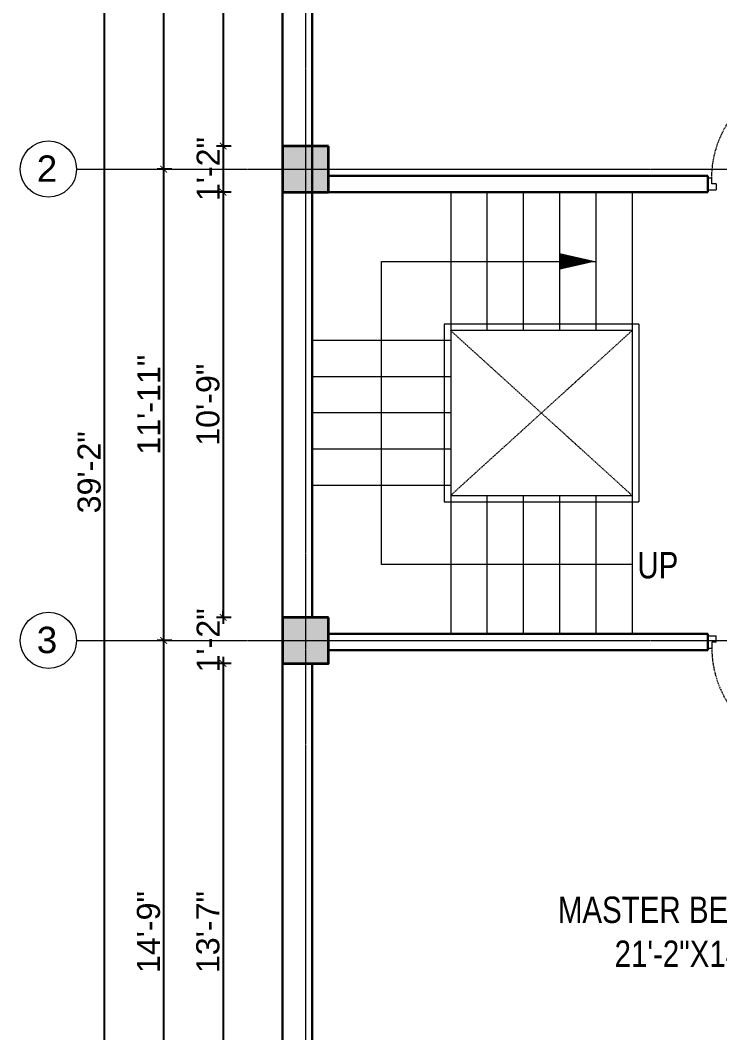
# Model space of a CAD drawing. Header units: inches. Extents: x 94382 to 101671, y 6219 to 10323.
# Drawn here: x 96480.1 to 96692.2, y 8490.7 to 8797.9 of the extents above; entities that cross this region are included whole.
import ezdxf

# ---------------------------------------------------------------- set-up
doc = ezdxf.new("R2010")
doc.units = ezdxf.units.IN
doc.header["$MEASUREMENT"] = 0
doc.linetypes.add('CENTER', pattern=[2, 1.25, -0.25, 0.25, -0.25])
doc.linetypes.add('HIDDEN', pattern=[0.375, 0.25, -0.125])
for name, color, linetype, lineweight in [('Annotations-Bold.w', 2, 'Continuous', 13), ('COLOUM', 3, 'Continuous', 35), ('DIM-2', 4, 'Continuous', 20), ('Door-Window.w', 4, 'Continuous', 15), ('HA', 254, 'Continuous', 9), ('stair', 6, 'Continuous', 5), ('wall', 240, 'Continuous', 30)]:
    doc.layers.add(name, color=color, linetype=linetype, lineweight=lineweight)
doc.styles.add('ARAIL', font='arial.ttf')
doc.styles.add('DIM', font='arial.ttf', dxfattribs={"width": 0.8})
doc.dimstyles.new('8 inch dim', dxfattribs={"dimtxt": 7, "dimasz": 2, "dimexe": 2, "dimexo": 1, "dimgap": 1, "dimtad": 1, "dimdec": 0, "dimzin": 3, "dimdsep": 46, "dimlunit": 4, "dimtxsty": 'ARAIL', "dimblk": 'ARCHTICK', "dimcen": 0.09, "dimdle": 2, "dimadec": 0, "dimazin": 0, "dimtfac": 1, "dimtdec": 0, "dimtix": 1, "dimtofl": 0, "dimtmove": 1, "dimatfit": 3, "dimldrblk": 'ARCHTICK', "dimfxlon": 1, "dimtolj": 1, "dimtzin": 0, "dimarcsym": 0})

# ---------------------------------------------------------------- blocks, each defined once
blk = doc.blocks.new('column 14')
at = {"layer": 'COLOUM'}
h = blk.add_hatch(color=256, dxfattribs=at)
h.dxf.hatch_style = 1
h.paths.add_polyline_path([(7, 7), (-7, 7), (-7, -7), (7, -7)])
blk.add_lwpolyline([(7, 7), (7, -7), (-7, -7), (-7, 7)], close=True, dxfattribs=at)
blk = doc.blocks.new('*U9')
at = {"layer": 'Door-Window.w', "ltscale": 3}
for p, q in [((11067.44, 10097.93), (11092.24, 10116.76)), ((11068.18, 10096.96), (11093, 10115.8)), ((11092.24, 10116.76), (11093, 10115.8)), ((11063.03, 10097.66), (11065.96, 10099.89)), ((11065.96, 10099.89), (11067.44, 10097.93)), ((11065.25, 10094.74), (11063.03, 10097.66)), ((11065.97, 10096.82), (11067.44, 10097.93)), ((11066.71, 10095.85), (11065.97, 10096.82)), ((11067.44, 10097.93), (11068.18, 10096.96)), ((11066.71, 10095.85), (11065.25, 10094.74)), ((11084.8, 10072.06), (11083.33, 10070.95)), ((11084.8, 10072.06), (11085.54, 10071.08)), ((11085.54, 10071.08), (11087, 10072.19)), ((11087.74, 10071.22), (11087, 10072.19)), ((11084.81, 10068.99), (11083.33, 10070.95)), ((11084.81, 10068.99), (11087.74, 10071.22))]:
    blk.add_line(p, q, dxfattribs=at)
at = {"layer": 'Door-Window.w', "color": 9, "linetype": 'HIDDEN', "lineweight": 18}
blk.add_arc((11068.18, 10096.96), 31.16, 307.2347, 37.1906, dxfattribs=at)
blk = doc.blocks.new('_ArchTick')
at = {"color": 0, "linetype": 'ByBlock', "const_width": 0.15}
blk.add_lwpolyline([(-0.5, -0.5), (0.5, 0.5)], dxfattribs=at)
blk = doc.blocks.new('*D225')
at = {"layer": 'Defpoints', "color": 0, "transparency": 16777216}
for p in [(96559.59, 8895.7), (96505.59, 8425.7), (96559.59, 8425.7)]:
    blk.add_point(p, dxfattribs=at)
at = {"layer": 'DIM-2', "color": 0, "lineweight": -2, "transparency": 16777216}
for p, q in [((96505.59, 8897.7), (96505.59, 8423.7)), ((96508.09, 8895.7), (96503.59, 8895.7)), ((96508.09, 8425.7), (96503.59, 8425.7))]:
    blk.add_line(p, q, dxfattribs=at)
at = {"layer": 'DIM-2', "color": 0, "lineweight": -2, "transparency": 16777216, "xscale": 2, "yscale": 2, "zscale": 2}
for p, rotation in [((96505.59, 8895.7), 90), ((96505.59, 8425.7), 270)]:
    blk.add_blockref('_ArchTick', p, dxfattribs=dict(at, rotation=rotation))
at = {"layer": 'DIM-2', "color": 0, "transparency": 16777216, "insert": (96501.01, 8660.7), "char_height": 7, "attachment_point": 5, "rotation": 90, "style": 'ARAIL'}
blk.add_mtext('\\A1;39\'-2"', dxfattribs=at)
blk = doc.blocks.new('*D201')
at = {"layer": 'Defpoints', "color": 0, "transparency": 16777216}
for p in [(96559.59, 8881.7), (96541.59, 8759.7), (96559.59, 8759.7)]:
    blk.add_point(p, dxfattribs=at)
at = {"layer": 'DIM-2', "color": 0, "lineweight": -2, "transparency": 16777216}
for p, q in [((96544.09, 8881.7), (96539.59, 8881.7)), ((96541.59, 8883.7), (96541.59, 8757.7)), ((96544.09, 8759.7), (96539.59, 8759.7))]:
    blk.add_line(p, q, dxfattribs=at)
at = {"layer": 'DIM-2', "color": 0, "lineweight": -2, "transparency": 16777216, "xscale": 2, "yscale": 2, "zscale": 2}
for p, rotation in [((96541.59, 8881.7), 90), ((96541.59, 8759.7), 270)]:
    blk.add_blockref('_ArchTick', p, dxfattribs=dict(at, rotation=rotation))
at = {"layer": 'DIM-2', "color": 0, "transparency": 16777216, "insert": (96537.01, 8820.7), "char_height": 7, "attachment_point": 5, "rotation": 90, "style": 'ARAIL'}
blk.add_mtext('\\A1;10\'-2"', dxfattribs=at)
blk = doc.blocks.new('*D202')
at = {"layer": 'Defpoints', "color": 0, "transparency": 16777216}
for p in [(96559.59, 8759.7), (96541.59, 8745.7), (96559.59, 8745.7)]:
    blk.add_point(p, dxfattribs=at)
at = {"layer": 'DIM-2', "color": 0, "lineweight": -2, "transparency": 16777216}
for p, q in [((96541.59, 8761.7), (96541.59, 8743.7)), ((96544.09, 8759.7), (96539.59, 8759.7)), ((96544.09, 8745.7), (96539.59, 8745.7))]:
    blk.add_line(p, q, dxfattribs=at)
at = {"layer": 'DIM-2', "color": 0, "lineweight": -2, "transparency": 16777216, "xscale": 2, "yscale": 2, "zscale": 2}
for p, rotation in [((96541.59, 8759.7), 90), ((96541.59, 8745.7), 270)]:
    blk.add_blockref('_ArchTick', p, dxfattribs=dict(at, rotation=rotation))
at = {"layer": 'DIM-2', "color": 0, "transparency": 16777216, "insert": (96537.07, 8752.7), "char_height": 7, "attachment_point": 5, "rotation": 90, "style": 'ARAIL'}
blk.add_mtext('\\A1;1\'-2"', dxfattribs=at)
blk = doc.blocks.new('*D203')
at = {"layer": 'Defpoints', "color": 0, "transparency": 16777216}
for p in [(96559.59, 8745.7), (96541.59, 8616.7), (96559.59, 8616.7)]:
    blk.add_point(p, dxfattribs=at)
at = {"layer": 'DIM-2', "color": 0, "lineweight": -2, "transparency": 16777216}
for p, q in [((96541.59, 8747.7), (96541.59, 8614.7)), ((96544.09, 8745.7), (96539.59, 8745.7)), ((96544.09, 8616.7), (96539.59, 8616.7))]:
    blk.add_line(p, q, dxfattribs=at)
at = {"layer": 'DIM-2', "color": 0, "lineweight": -2, "transparency": 16777216, "xscale": 2, "yscale": 2, "zscale": 2}
for p, rotation in [((96541.59, 8745.7), 90), ((96541.59, 8616.7), 270)]:
    blk.add_blockref('_ArchTick', p, dxfattribs=dict(at, rotation=rotation))
at = {"layer": 'DIM-2', "color": 0, "transparency": 16777216, "insert": (96537.01, 8681.2), "char_height": 7, "attachment_point": 5, "rotation": 90, "style": 'ARAIL'}
blk.add_mtext('\\A1;10\'-9"', dxfattribs=at)
blk = doc.blocks.new('*D204')
at = {"layer": 'Defpoints', "color": 0, "transparency": 16777216}
for p in [(96559.59, 8616.7), (96541.59, 8602.7), (96559.59, 8602.7)]:
    blk.add_point(p, dxfattribs=at)
at = {"layer": 'DIM-2', "color": 0, "lineweight": -2, "transparency": 16777216}
for p, q in [((96541.59, 8616.7), (96541.59, 8618.7)), ((96544.09, 8616.7), (96539.59, 8616.7)), ((96544.09, 8602.7), (96539.59, 8602.7)), ((96541.59, 8602.7), (96541.59, 8600.7))]:
    blk.add_line(p, q, dxfattribs=at)
at = {"layer": 'DIM-2', "color": 0, "lineweight": -2, "transparency": 16777216, "xscale": 2, "yscale": 2, "zscale": 2}
for p, rotation in [((96541.59, 8616.7), 270), ((96541.59, 8602.7), 90)]:
    blk.add_blockref('_ArchTick', p, dxfattribs=dict(at, rotation=rotation))
at = {"layer": 'DIM-2', "color": 0, "transparency": 16777216, "insert": (96537.07, 8609.7), "char_height": 7, "attachment_point": 5, "rotation": 90, "style": 'ARAIL'}
blk.add_mtext('\\A1;1\'-2"', dxfattribs=at)
blk = doc.blocks.new('*D205')
at = {"layer": 'Defpoints', "color": 0, "transparency": 16777216}
for p in [(96559.59, 8602.7), (96541.59, 8439.7), (96559.59, 8439.7)]:
    blk.add_point(p, dxfattribs=at)
at = {"layer": 'DIM-2', "color": 0, "lineweight": -2, "transparency": 16777216}
for p, q in [((96541.59, 8604.7), (96541.59, 8437.7)), ((96544.09, 8602.7), (96539.59, 8602.7)), ((96544.09, 8439.7), (96539.59, 8439.7))]:
    blk.add_line(p, q, dxfattribs=at)
at = {"layer": 'DIM-2', "color": 0, "lineweight": -2, "transparency": 16777216, "xscale": 2, "yscale": 2, "zscale": 2}
for p, rotation in [((96541.59, 8602.7), 90), ((96541.59, 8439.7), 270)]:
    blk.add_blockref('_ArchTick', p, dxfattribs=dict(at, rotation=rotation))
at = {"layer": 'DIM-2', "color": 0, "transparency": 16777216, "insert": (96537.01, 8521.2), "char_height": 7, "attachment_point": 5, "rotation": 90, "style": 'ARAIL'}
blk.add_mtext('\\A1;13\'-7"', dxfattribs=at)
blk = doc.blocks.new('*D207')
at = {"layer": 'Defpoints', "color": 0, "transparency": 16777216}
for p in [(96523.59, 8609.7), (96559.59, 8609.7), (96559.59, 8432.7)]:
    blk.add_point(p, dxfattribs=at)
at = {"layer": 'DIM-2', "color": 0, "lineweight": -2, "transparency": 16777216}
for p, q in [((96523.59, 8430.7), (96523.59, 8611.7)), ((96526.09, 8609.7), (96521.59, 8609.7)), ((96526.09, 8432.7), (96521.59, 8432.7))]:
    blk.add_line(p, q, dxfattribs=at)
at = {"layer": 'DIM-2', "color": 0, "lineweight": -2, "transparency": 16777216, "xscale": 2, "yscale": 2, "zscale": 2}
for p, rotation in [((96523.59, 8609.7), 90), ((96523.59, 8432.7), 270)]:
    blk.add_blockref('_ArchTick', p, dxfattribs=dict(at, rotation=rotation))
at = {"layer": 'DIM-2', "color": 0, "transparency": 16777216, "insert": (96519.01, 8521.2), "char_height": 7, "attachment_point": 5, "rotation": 90, "style": 'ARAIL'}
blk.add_mtext('\\A1;14\'-9"', dxfattribs=at)
blk = doc.blocks.new('*D208')
at = {"layer": 'Defpoints', "color": 0, "transparency": 16777216}
for p in [(96523.59, 8752.7), (96559.59, 8752.7), (96559.59, 8609.7)]:
    blk.add_point(p, dxfattribs=at)
at = {"layer": 'DIM-2', "color": 0, "lineweight": -2, "transparency": 16777216}
for p, q in [((96526.09, 8752.7), (96521.59, 8752.7)), ((96523.59, 8607.7), (96523.59, 8754.7)), ((96526.09, 8609.7), (96521.59, 8609.7))]:
    blk.add_line(p, q, dxfattribs=at)
at = {"layer": 'DIM-2', "color": 0, "lineweight": -2, "transparency": 16777216, "xscale": 2, "yscale": 2, "zscale": 2}
for p, rotation in [((96523.59, 8752.7), 90), ((96523.59, 8609.7), 270)]:
    blk.add_blockref('_ArchTick', p, dxfattribs=dict(at, rotation=rotation))
at = {"layer": 'DIM-2', "color": 0, "transparency": 16777216, "insert": (96519.07, 8681.2), "char_height": 7, "attachment_point": 5, "rotation": 90, "style": 'ARAIL'}
blk.add_mtext('\\A1;11\'-11"', dxfattribs=at)
blk = doc.blocks.new('*D209')
at = {"layer": 'Defpoints', "color": 0, "transparency": 16777216}
for p in [(96523.59, 8888.7), (96559.59, 8888.7), (96559.59, 8752.7)]:
    blk.add_point(p, dxfattribs=at)
at = {"layer": 'DIM-2', "color": 0, "lineweight": -2, "transparency": 16777216}
for p, q in [((96523.59, 8750.7), (96523.59, 8890.7)), ((96526.09, 8888.7), (96521.59, 8888.7)), ((96526.09, 8752.7), (96521.59, 8752.7))]:
    blk.add_line(p, q, dxfattribs=at)
at = {"layer": 'DIM-2', "color": 0, "lineweight": -2, "transparency": 16777216, "xscale": 2, "yscale": 2, "zscale": 2}
for p, rotation in [((96523.59, 8888.7), 90), ((96523.59, 8752.7), 270)]:
    blk.add_blockref('_ArchTick', p, dxfattribs=dict(at, rotation=rotation))
at = {"layer": 'DIM-2', "color": 0, "transparency": 16777216, "insert": (96519.07, 8820.7), "char_height": 7, "attachment_point": 5, "rotation": 90, "style": 'ARAIL'}
blk.add_mtext('\\A1;11\'-4"', dxfattribs=at)

msp = doc.modelspace()

# ---------------------------------------------------------------- linework, layer by layer
at = {"layer": 'Annotations-Bold.w', "linetype": 'CENTER', "ltscale": 0.3}
for p, q in [((96566.59, 9001.77), (96566.59, 8325.27)), ((96497.17, 8752.7), (96983.42, 8752.7)), ((96497.17, 8609.7), (96983.42, 8609.7))]:
    msp.add_line(p, q, dxfattribs=at)
at = {"layer": 'DIM-2'}
for centre in [(96488.64, 8752.7), (96488.64, 8609.7)]:
    msp.add_circle(centre, 8.53, dxfattribs=at)
at = {"layer": 'HA', "linetype": 'HIDDEN'}
for p, q in [((96665.59, 8703.7), (96610.59, 8653.7)), ((96665.59, 8653.7), (96610.59, 8703.7))]:
    msp.add_line(p, q, dxfattribs=at)
at = {"layer": 'HA'}
msp.add_lwpolyline([(96665.59, 8632.7), (96589.59, 8632.7), (96589.59, 8724.7), (96654.59, 8724.7)], dxfattribs=at)
msp.add_lwpolyline([(96643.59, 8724.7, 5, 0, 0), (96654.59, 8724.7, 0, 0, 0)], format="xyseb", dxfattribs=at)
at = {"layer": 'stair'}
for p, q in [((96608.59, 8705.7), (96608.59, 8651.7)), ((96667.59, 8705.7), (96608.59, 8705.7)), ((96610.59, 8703.7), (96610.59, 8653.7)), ((96665.59, 8703.7), (96610.59, 8703.7)), ((96665.59, 8703.7), (96665.59, 8611.7)), ((96667.59, 8705.7), (96667.59, 8651.7)), ((96610.59, 8700.7), (96568.59, 8700.7)), ((96610.59, 8689.7), (96568.59, 8689.7)), ((96610.59, 8678.7), (96568.59, 8678.7)), ((96610.59, 8667.7), (96568.59, 8667.7)), ((96610.59, 8656.7), (96568.59, 8656.7)), ((96610.59, 8653.7), (96665.59, 8653.7)), ((96608.59, 8651.7), (96667.59, 8651.7))]:
    msp.add_line(p, q, dxfattribs=at)
for points in [[(96610.59, 8745.7), (96610.59, 8703.7)], [(96621.59, 8745.7), (96621.59, 8703.7)], [(96632.59, 8745.7), (96632.59, 8703.7)], [(96643.59, 8745.7), (96643.59, 8703.7)], [(96654.59, 8745.7), (96654.59, 8703.7)], [(96665.59, 8745.7), (96665.59, 8703.7)], [(96610.59, 8653.7), (96610.59, 8611.7)], [(96621.59, 8653.7), (96621.59, 8611.7)], [(96632.59, 8653.7), (96632.59, 8611.7)], [(96643.59, 8653.7), (96643.59, 8611.7)], [(96654.59, 8653.7), (96654.59, 8611.7)]]:
    msp.add_lwpolyline(points, dxfattribs=at)
at = {"layer": 'wall'}
for p, q in [((96559.59, 8881.7), (96559.59, 8616.7)), ((96568.59, 8881.7), (96568.59, 8616.7)), ((96573.59, 8750.7), (96688.59, 8750.7)), ((96688.59, 8750.7), (96688.59, 8745.7)), ((96573.59, 8745.7), (96688.59, 8745.7)), ((96568.65, 8703.7), (96568.59, 8703.7)), ((96573.59, 8611.7), (96688.59, 8611.7)), ((96688.59, 8606.7), (96688.59, 8611.7)), ((96573.59, 8606.7), (96688.59, 8606.7)), ((96559.59, 8602.7), (96559.59, 8439.7)), ((96568.59, 8602.7), (96568.59, 8439.7))]:
    msp.add_line(p, q, dxfattribs=at)

# ---------------------------------------------------------------- block references
at = {"layer": 'Door-Window.w', "linetype": 'ByBlock'}
for p, xscale, yscale, zscale, rotation in [((95358.09, -6166.5), -0.999790782091718, 0.999790782091718, 0.999790782091718, 307.1524242901597), ((95358.09, 23523.91), 0.9997907820917175, 0.9997907820917175, 0.9997907820917175, 232.8475757098404)]:
    msp.add_blockref('*U9', p, dxfattribs=dict(at, xscale=xscale, yscale=yscale, zscale=zscale, rotation=rotation))
at = {"layer": 'wall', "xscale": -1, "rotation": 270}
for p in [(96566.59, 8752.7), (96566.59, 8609.7)]:
    msp.add_blockref('column 14', p, dxfattribs=at)

# ---------------------------------------------------------------- texts
at = {"ltscale": 7, "char_height": 8, "width": 121.9318, "attachment_point": 8, "style": 'DIM'}
for s, insert in [('UP', (96673.4, 8628.41)), ('MASTER BEDROOM\\P21\'-2"X14\'-4"', (96686.04, 8510.64))]:
    msp.add_mtext(s, dxfattribs=dict(at, insert=insert))
at = {"layer": 'Annotations-Bold.w', "linetype": 'CENTER', "ltscale": 1.5, "char_height": 8, "attachment_point": 1, "style": 'ARAIL'}
for s, insert in [('2', (96485.1, 8756.84)), ('3', (96485.1, 8613.84))]:
    msp.add_mtext_dynamic_manual_height_columns(s, width=6.5393, gutter_width=100, heights=[0], dxfattribs=dict(at, insert=insert))

# ---------------------------------------------------------------- dimensions: what is measured, and where the dimension line sits
at = {"layer": 'DIM-2'}
for base, p1, p2, picture, middle in [((96505.59, 8425.7), (96559.59, 8895.7), (96559.59, 8425.7), '*D225', (96501.01, 8660.7)), ((96523.59, 8888.7), (96559.59, 8752.7), (96559.59, 8888.7), '*D209', (96519.07, 8820.7)), ((96541.59, 8759.7), (96559.59, 8881.7), (96559.59, 8759.7), '*D201', (96537.01, 8820.7)), ((96523.59, 8752.7), (96559.59, 8609.7), (96559.59, 8752.7), '*D208', (96519.07, 8681.2)), ((96541.59, 8616.7), (96559.59, 8745.7), (96559.59, 8616.7), '*D203', (96537.01, 8681.2)), ((96541.59, 8602.7), (96559.59, 8616.7), (96559.59, 8602.7), '*D204', (96537.07, 8609.7)), ((96523.59, 8609.7), (96559.59, 8432.7), (96559.59, 8609.7), '*D207', (96519.01, 8521.2)), ((96541.59, 8439.7), (96559.59, 8602.7), (96559.59, 8439.7), '*D205', (96537.01, 8521.2))]:
    dim = msp.add_linear_dim(base=base, p1=p1, p2=p2, angle=90, dimstyle='8 inch dim', dxfattribs=at)
    dim.commit()
    dim.dimension.update_dxf_attribs({"geometry": picture, "text_midpoint": middle})
dim = msp.add_linear_dim(base=(96541.59, 8745.7), p1=(96559.59, 8759.7), p2=(96559.59, 8745.7), angle=90, dimstyle='8 inch dim', dxfattribs=at)
dim.commit()
dim.dimension.update_dxf_attribs({"geometry": '*D202', "text_midpoint": (96541.59, 8752.7), "dimtype": 128})

doc.saveas('drawing.dxf')
